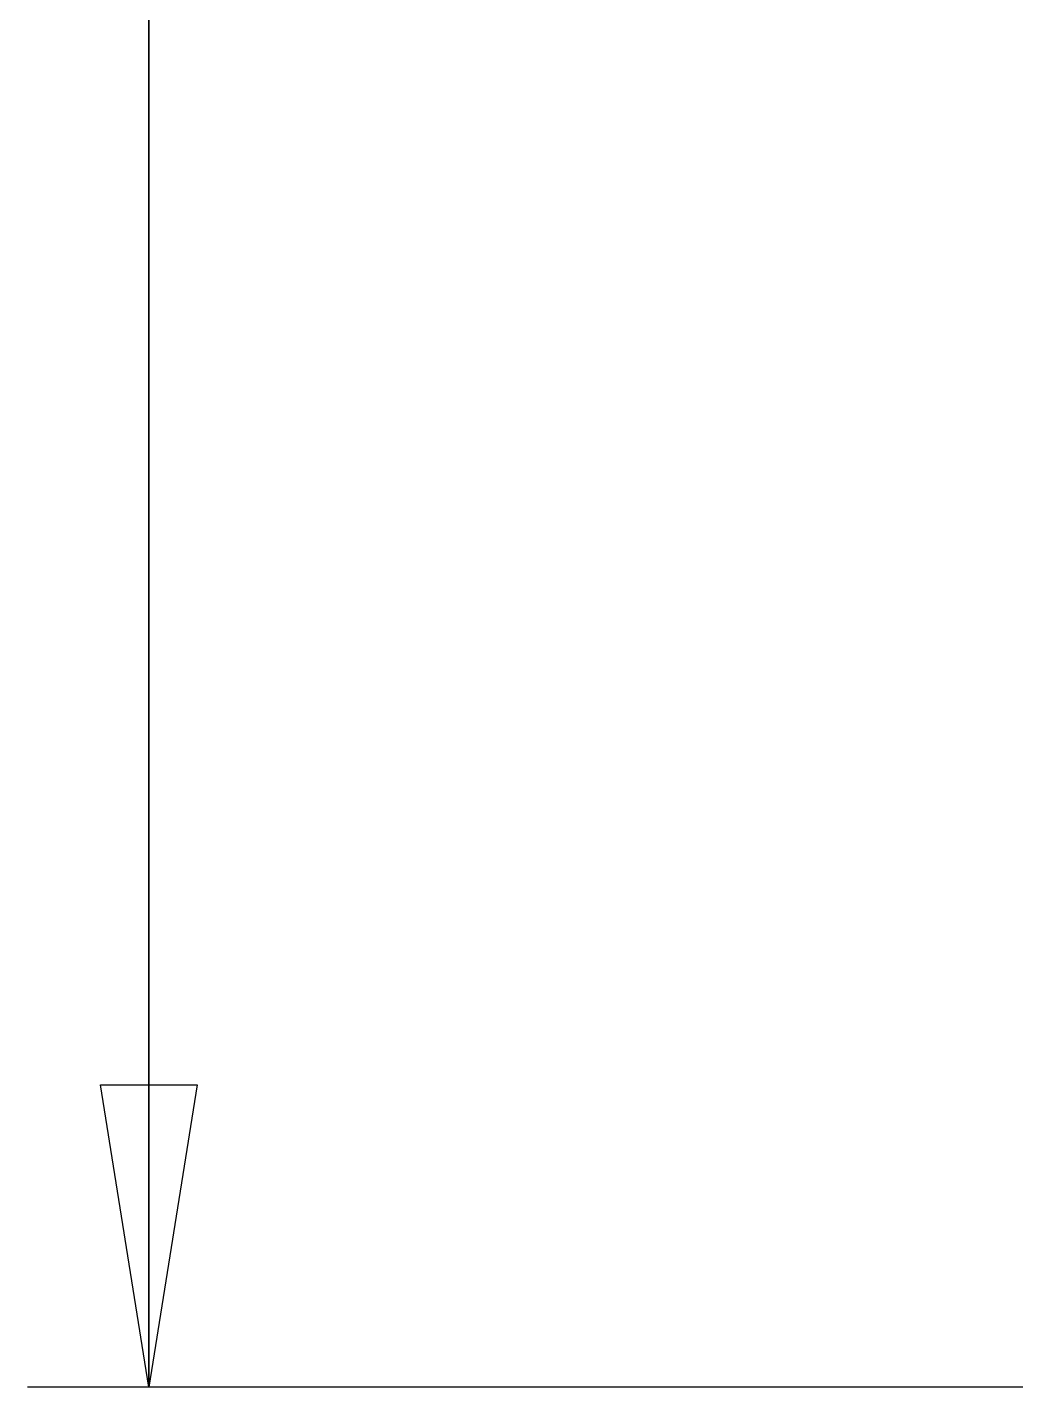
# Model space of a CAD drawing. Header units: inches. Extents: x 0 to 35.2, y -0.7 to 15.9.
# Drawn here: x 33.2692 to 33.5913, y 4.7714 to 5.2146 of the extents above; entities that cross this region are included whole.
import ezdxf

# ---------------------------------------------------------------- set-up
doc = ezdxf.new("R2010")
doc.units = ezdxf.units.IN
doc.header["$MEASUREMENT"] = 0
doc.layers.add('Board Outline', color=216, linetype='Continuous')

msp = doc.modelspace()

# ---------------------------------------------------------------- linework, layer by layer
at = {"layer": 'Board Outline'}
for p, q in [((33.30881, 4.77169), (33.29306, 4.87011)), ((33.29306, 4.87011), (33.32455, 4.87011)), ((33.32455, 4.87011), (33.30881, 4.77169))]:
    msp.add_line(p, q, dxfattribs=at)
for points in [[(33.30881, 4.77169, 0.0005, 0.0005, 0), (33.30881, 5.90064, 0.0005, 0.0005, 0)], [(33.26944, 4.77169, 0.0005, 0.0005, 0), (33.72415, 4.77169, 0.0005, 0.0005, 0)]]:
    msp.add_lwpolyline(points, format="xyseb", dxfattribs=at)
for points in [[(33.26931, 4.77169, 0.00025, 0.00025, 1), (33.26956, 4.77169, 0.00025, 0.00025, 1)], [(33.30868, 4.77169, 0.00025, 0.00025, 1), (33.30893, 4.77169, 0.00025, 0.00025, 1)]]:
    msp.add_lwpolyline(points, format="xyseb", close=True, dxfattribs=at)

doc.saveas('drawing.dxf')
